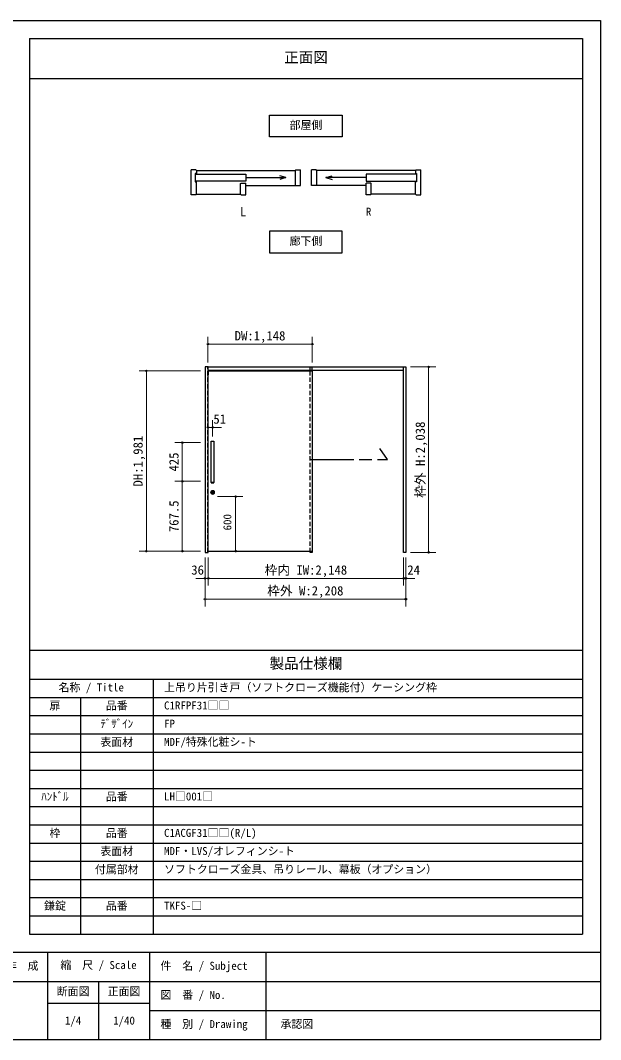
# Model space of a CAD drawing. Units: millimetres on the paper, enlarged 4 times, with parts at other scales. Extents: x -800 to 800, y -560 to 560.
# Drawn here: x 162 to 800, y -560 to 560 of the extents above; entities that cross this region are included whole.
import ezdxf
from ezdxf.enums import TextEntityAlignment as Align

# ---------------------------------------------------------------- set-up
doc = ezdxf.new("R2010")
doc.units = ezdxf.units.MM
doc.header["$LTSCALE"] = 4
doc.header["$PDMODE"] = 32
doc.header["$PDSIZE"] = 1.6
doc.linetypes.add('CHAIN_DOUBLE_DASH', pattern=[23.5, 12, -1.5, 3.5, -1.5, 3.5, -1.5])
doc.linetypes.add('DASHED1', pattern=[1.8, 1.2, -0.6])
doc.layers.add('0-0', color=7, linetype='Continuous', lineweight=25)
doc.layers.add('1-0', color=7, linetype='Continuous', lineweight=25)
doc.styles.add('ＭＳ ゴシック', font='')
doc.styles.get('ＭＳ ゴシック').set_extended_font_data('MS Gothic')

msp = doc.modelspace()

# ---------------------------------------------------------------- linework, layer by layer
at = {"layer": '0-0'}
for p, q in [((172, 540), (780, 540)), ((780, 540), (780, -444)), ((172, 496), (780, 496)), ((172, -132), (780, -132)), ((172, -164), (780, -164)), ((308, -164), (308, -444)), ((172, -184), (780, -184)), ((228, -184), (228, -444)), ((172, -204), (780, -204)), ((172, -224), (780, -224)), ((172, -244), (780, -244)), ((172, -264), (780, -264)), ((172, -284), (780, -284)), ((172, -304), (780, -304)), ((172, -324), (780, -324)), ((172, -344), (780, -344)), ((172, -364), (780, -364)), ((172, -384), (780, -384)), ((172, -404), (780, -404)), ((172, -424), (780, -424)), ((-800, -464), (800, -464)), ((192, -464), (192, -560)), ((304, -464), (304, -560)), ((432, -464), (432, -560)), ((-476, -496), (800, -496)), ((248, -496), (248, -560)), ((192, -520), (304, -520)), ((304, -528), (800, -528)), ((-800, -560), (800, -560))]:
    msp.add_line(p, q, dxfattribs=at)
at = {"layer": '0-0', "color": 4, "lineweight": 9}
for p, q in [((406.611, 36.733), (378.611, 36.733)), ((398.611, -23.267), (398.611, 36.733))]:
    msp.add_line(p, q, dxfattribs=at)
at = {"layer": '0-0'}
for points in [[(-800, 560), (800, 560), (800, -560)], [(172, 540), (172, -444), (780, -444)]]:
    msp.add_lwpolyline(points, dxfattribs=at)
at = {"layer": '0-0', "lineweight": 18}
for radius in [2.2, 1.7, 1.5]:
    msp.add_circle((373.311, 41.333), radius, dxfattribs=at)
for start, end in [(124.19308, 304.19308), (304.19308, 124.19308)]:
    msp.add_arc((373.311, 41.333), 0.8, start, end, dxfattribs=at)
at = {"layer": '0-0', "color": 4}
for p in [(398.611, 36.733), (398.611, -23.267)]:
    msp.add_point(p, dxfattribs=at)
at = {"layer": '1-0'}
for p, q in [((354.92, 395.702), (349.76, 395.702)), ((349.76, 368.342), (349.76, 395.702)), ((355.52, 394.982), (464.24, 394.982)), ((464.24, 395.102), (464.24, 378.662)), ((470, 378.662), (470, 395.702)), ((482, 378.662), (482, 395.702)), ((487.76, 395.102), (487.76, 378.662)), ((596.48, 394.982), (487.76, 394.982)), ((597.08, 395.702), (602.24, 395.702)), ((602.24, 368.342), (602.24, 395.702)), ((354.32, 391.862), (354.32, 382.442)), ((355.52, 391.862), (354.32, 391.862)), ((354.32, 391.142), (409.924, 391.142)), ((409.924, 383.222), (354.32, 383.222)), ((354.32, 382.442), (355.52, 382.442)), ((409.924, 391.142), (409.924, 383.222)), ((409.924, 387.182), (454.06, 387.182)), ((409.924, 368.342), (409.924, 381.302)), ((454.06, 387.182), (447.105, 389.046)), ((454.06, 387.182), (447.105, 385.319)), ((497.94, 387.182), (504.895, 389.046)), ((497.94, 387.182), (504.895, 385.319)), ((542.076, 387.182), (497.94, 387.182)), ((597.68, 391.142), (542.076, 391.142)), ((542.076, 391.142), (542.076, 383.222)), ((542.076, 383.222), (597.68, 383.222)), ((542.076, 368.342), (542.076, 381.302)), ((596.48, 391.862), (597.68, 391.862)), ((597.68, 382.442), (596.48, 382.442)), ((597.68, 391.862), (597.68, 382.442)), ((409.924, 378.662), (470, 378.662)), ((542.076, 378.662), (482, 378.662)), ((354.92, 368.342), (349.76, 368.342)), ((355.52, 369.062), (404.164, 369.062)), ((596.48, 369.062), (547.836, 369.062)), ((597.08, 368.342), (602.24, 368.342)), ((368.61, 179.233), (480.61, 179.233)), ((480.61, 179.233), (483.01, 179.233)), ((483.01, 179.233), (583.41, 179.233)), ((368.211, 174.833), (483.01, 174.833)), ((368.61, 175.633), (480.61, 175.633)), ((368.61, 175.633), (368.61, 170.633)), ((480.61, 175.633), (583.41, 175.633)), ((483.01, 175.633), (483.01, -24.567)), ((483.01, 174.833), (483.01, -23.267)), ((371.811, 52.283), (371.811, 97.183)), ((368.211, -23.267), (483.01, -23.267)), ((483.01, -24.567), (480.61, -24.567))]:
    msp.add_line(p, q, dxfattribs=at)
at = {"layer": '1-0', "color": 4, "lineweight": 9}
for p, q in [((368.211, 212.233), (368.211, 184.233)), ((368.211, 204.233), (483.01, 204.233)), ((483.01, 212.233), (483.01, 184.233)), ((618.81, 179.233), (590.81, 179.233)), ((610.81, 179.233), (610.81, -24.567)), ((292.498, 174.833), (359.977, 174.833)), ((300.498, -23.267), (300.498, 174.833)), ((368.21, 120.733), (368.21, 102.733)), ((368.21, 112.733), (383.311, 112.733)), ((373.311, 120.733), (373.311, 102.733)), ((332.01, 95.983), (359.977, 95.983)), ((340.01, 53.483), (340.01, 95.983)), ((332.01, 53.483), (359.977, 53.483)), ((340.01, -23.267), (340.01, 53.483)), ((292.498, -23.267), (359.977, -23.267)), ((332.01, -23.267), (359.977, -23.267)), ((365.01, -61.138), (365.01, -30.281)), ((368.61, -61.138), (368.61, -30.281)), ((583.41, -61.138), (583.41, -30.281)), ((585.81, -61.138), (585.81, -30.281)), ((618.81, -24.567), (590.81, -24.567)), ((365.01, -83.995), (365.01, -53.138)), ((583.41, -53.138), (585.81, -53.138)), ((585.81, -83.995), (585.81, -53.138)), ((365.01, -75.995), (585.81, -75.995))]:
    msp.add_line(p, q, dxfattribs=at)
at = {"layer": '1-0', "linetype": 'DASHED1'}
for p, q in [((368.21, -24.567), (368.21, 179.233)), ((483.01, 175.633), (483.01, 179.233))]:
    msp.add_line(p, q, dxfattribs=at)
at = {"layer": '1-0'}
for points in [[(436, 456), (516, 456), (516, 432), (436, 432)], [(436, 304.526), (516, 304.526), (516, 328.526), (436, 328.526)], [(365.01, 179.233), (365.01, -24.567), (368.61, -24.567), (368.61, 179.233)], [(583.41, 179.233), (585.81, 179.233), (585.81, -24.567), (583.41, -24.567)], [(371.811, 97.733), (374.811, 97.733), (374.811, 97.183), (371.811, 97.183)]]:
    msp.add_lwpolyline(points, close=True, dxfattribs=at)
for points in [[(354.92, 395.702), (355.52, 395.102), (355.52, 391.862)], [(464.24, 395.102), (464.84, 395.702), (470, 395.702)], [(487.76, 395.102), (487.16, 395.702), (482, 395.702)], [(597.08, 395.702), (596.48, 395.102), (596.48, 391.862)], [(354.92, 368.342), (355.52, 368.942), (355.52, 382.442)], [(404.164, 368.942), (404.164, 380.702), (404.764, 381.302), (409.924, 381.302)], [(547.836, 368.942), (547.836, 380.702), (547.236, 381.302), (542.076, 381.302)], [(597.08, 368.342), (596.48, 368.942), (596.48, 382.442)], [(404.164, 368.942), (404.764, 368.342), (409.924, 368.342)], [(547.836, 368.942), (547.236, 368.342), (542.076, 368.342)], [(374.811, 97.183), (374.811, 52.283), (371.811, 52.283), (371.811, 51.733), (374.811, 51.733), (374.811, 52.283)]]:
    msp.add_lwpolyline(points, dxfattribs=at)
at = {"layer": '1-0', "linetype": 'DASHED1'}
msp.add_lwpolyline([(480.61, -24.567), (480.61, 175.633), (480.61, 179.233)], dxfattribs=at)
at = {"layer": '1-0', "linetype": 'CHAIN_DOUBLE_DASH'}
msp.add_lwpolyline([(480.61, 77.333), (565.531, 77.333), (557.298, 89.709)], dxfattribs=at)
at = {"layer": '1-0', "color": 4, "lineweight": 9}
msp.add_lwpolyline([(355.01, -53.138), (368.61, -53.138), (595.81, -53.138)], dxfattribs=at)
at = {"layer": '1-0', "color": 4}
for p in [(368.211, 204.233), (483.01, 204.233), (610.81, 179.233), (300.498, 174.833), (368.21, 112.733), (373.311, 112.733), (340.01, 95.983), (340.01, 53.483), (300.498, -23.267), (340.01, -23.267), (610.81, -24.567), (365.01, -53.138), (368.61, -53.138), (583.41, -53.138), (585.81, -53.138), (365.01, -75.995), (585.81, -75.995)]:
    msp.add_point(p, dxfattribs=at)

# ---------------------------------------------------------------- texts
at = {"layer": '0-0', "style": 'ＭＳ ゴシック'}
for s, height, p in [('正面図', 11.73, (452, 510)), ('製品仕様欄', 11.73, (436, -155.963)), ('名称 / Title', 8.798, (204, -180)), ('上吊り片引き戸（ソフトクローズ機能付）ケーシング枠', 8.798, (320, -180)), ('扉', 8.798, (194, -200)), ('品番', 8.798, (256, -200)), ('C1RFPF31□□', 8.798, (320, -199.84)), ('ﾃﾞｻﾞｲﾝ', 8.798, (250, -220)), ('FP', 8.798, (320, -219.84)), ('表面材', 8.798, (250, -240)), ('MDF/特殊化粧シ-ト', 8.798, (320, -239.84)), ('ﾊﾝﾄﾞﾙ', 8.798, (185, -300)), ('品番', 8.798, (256, -300)), ('LH□001□', 8.798, (320, -299.84)), ('枠', 8.798, (194, -340)), ('品番', 8.798, (256, -340)), ('C1ACGF31□□(R/L)', 8.798, (320, -339.84)), ('表面材', 8.798, (250, -360)), ('MDF・LVS/オレフィンシ-ト', 8.798, (320, -359.84)), ('付属部材', 8.798, (244, -380)), ('ソフトクローズ金具、吊りレール、幕板（オプション）', 8.798, (320, -379.84)), ('鎌錠', 8.798, (188, -420)), ('品番', 8.798, (256, -420)), ('TKFS-□', 8.798, (320, -419.84)), ('作\u3000成', 8.798, (146, -485.92)), ('縮\u3000尺 / Scale', 8.798, (206, -485.095)), ('件\u3000名 / Subject', 8.798, (316, -485.919)), ('断面図', 8.798, (202, -513.968)), ('正面図', 8.798, (258, -513.968)), ('図\u3000番 / No.', 8.798, (316, -517.919)), ('1/4', 8.798, (211, -546.097)), ('1/40', 8.798, (264, -546.097)), ('種\u3000別 / Drawing', 8.798, (316, -549.919)), ('承認図', 8.798, (448, -549.919))]:
    msp.add_text(s, height=height, dxfattribs=at).set_placement(p, align=Align.BOTTOM_LEFT)
msp.add_text('600', height=8.798, rotation=90, dxfattribs=at).set_placement((396.611, -0.467), align=Align.BOTTOM_LEFT)
at = {"layer": '1-0', "style": 'ＭＳ ゴシック'}
for s, height, p in [('部屋側', 8.798, (458, 438)), ('L', 10.26, (403.521, 341.743)), ('R', 8.798, (541.933, 342.743)), ('廊下側', 8.798, (458, 310.526)), ('DW:1,148', 10.26, (397.611, 205.233)), ('51', 10.26, (374.201, 113.733)), ('36', 10.26, (349.896, -52.138)), ('枠内 IW:2,148', 10.26, (430.51, -52.138)), ('24', 10.26, (587.422, -52.138)), ('枠外 W:2,208', 10.26, (433.41, -74.995))]:
    msp.add_text(s, height=height, dxfattribs=at).set_placement(p, align=Align.BOTTOM_LEFT)
for s, p in [('枠外 H:2,038', (609.81, 35.333)), ('DH:1,981', (299.498, 47.783)), ('425', (339.01, 64.233)), ('767.5', (339.01, -2.392))]:
    msp.add_text(s, height=10.26, rotation=90, dxfattribs=at).set_placement(p, align=Align.BOTTOM_LEFT)

doc.saveas('drawing.dxf')
